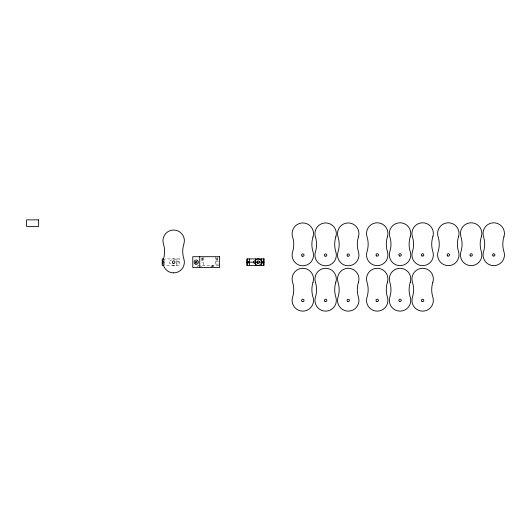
<?xml version="1.0" encoding="UTF-8"?>
<svg xmlns="http://www.w3.org/2000/svg" width="531" height="531" viewBox="0 0 531 531"><rect width="100%" height="100%" fill="white"/><g stroke="black" fill="none" stroke-linecap="round" stroke-linejoin="round"><path stroke-width="0.4" stroke-dasharray="2.65 1.99" d="M174.082 265.407L173.816 265.434M173.265 258.936L173.544 258.916M215.752 261.418L219.502 261.418M201.833 262.062L202.55 262.062M215.752 264.099L219.502 264.099M197.638 265.44L219.502 265.44M197.333 266.509L198.408 266.509M200.506 266.509L201.588 266.509M210.694 266.509L214.949 266.509M217.451 257.887L217.451 261.418M217.053 257.495L217.053 261.418M216.648 257.887L216.648 261.418M215.752 256.705L215.752 265.44M213.628 265.44L213.628 266.509M212.825 265.44L212.825 266.509M212.022 265.44L212.022 266.509M203.492 257.502L203.492 265.44M202.596 258.046L202.596 262.062M202.192 257.475L202.192 262.062M201.793 258.046L201.793 262.062M176.923 258.916L176.923 265.44M163.966 261.438A0.83 0.83 0 0 1 163.966 262.911M179.531 258.916L164.829 258.916L164.829 265.44L179.531 265.44L179.531 258.916M179 262.195L179 262.155A0.83 0.83 0 0 0 177.766 261.444A0.83 0.83 0 0 0 177.739 262.885A0.83 0.83 0 0 0 179 262.195M169.05 262.175A1.347 1.347 0 0 0 170.683 263.495A3.259 3.259 0 0 0 175.668 264.75A3.259 3.259 0 0 0 175.668 259.606A3.259 3.259 0 0 0 170.683 260.854A1.347 1.347 0 0 0 169.05 262.175"/><path stroke-width="0.8" d="M163.521 258.916L162.22 258.916L162.22 265.44L163.521 265.44M246.782 262.175L264.093 262.175M263.562 258.916L263.562 265.44M261.484 258.916L261.484 265.44M255.438 258.916L255.438 265.44M249.391 258.916L249.391 265.44M247.313 258.916L247.313 265.44M199.742 256.705L199.742 267.578M163.282 262.951A0.83 0.83 0 0 1 163.282 261.405M38.65 219.867L26.55 219.867L26.55 226.385L38.65 226.385L38.65 219.867M219.502 256.705L192.78 256.705L192.78 267.578L219.502 267.578L219.502 256.705M264.093 258.916L246.782 258.916L246.782 265.44L264.093 265.44L264.093 258.916M493.153 255.942A1.181 1.181 0 0 0 494.919 254.92A1.181 1.181 0 0 0 493.153 253.904A1.181 1.181 0 0 0 493.153 255.942M470.539 255.969A1.208 1.208 0 0 0 472.344 254.92A1.208 1.208 0 0 0 470.539 253.878A1.208 1.208 0 0 0 470.539 255.969M447.706 255.988A1.235 1.235 0 0 0 449.551 254.92A1.235 1.235 0 0 0 447.706 253.858A1.235 1.235 0 0 0 447.706 255.988M503.952 236.733A24.751 24.751 0 0 0 503.952 251.687A10.713 10.713 0 0 1 493.744 265.633A10.713 10.713 0 0 1 483.529 251.687A24.751 24.751 0 0 0 483.529 236.733A10.713 10.713 0 0 1 493.744 222.788A10.713 10.713 0 0 1 503.952 236.733M481.351 236.733A24.751 24.751 0 0 0 481.351 251.687A10.713 10.713 0 0 1 471.143 265.633A10.713 10.713 0 0 1 460.928 251.687A24.751 24.751 0 0 0 460.928 236.733A10.713 10.713 0 0 1 471.143 222.788A10.713 10.713 0 0 1 481.351 236.733M458.532 236.733A24.751 24.751 0 0 0 458.532 251.687A10.713 10.713 0 0 1 448.323 265.633A10.713 10.713 0 0 1 438.108 251.687A24.751 24.751 0 0 0 438.108 236.733A10.713 10.713 0 0 1 448.323 222.788A10.713 10.713 0 0 1 458.532 236.733M422.059 255.942A1.181 1.181 0 0 0 423.824 254.92A1.181 1.181 0 0 0 422.059 253.904A1.181 1.181 0 0 0 422.059 255.942M399.445 255.969A1.208 1.208 0 0 0 401.25 254.92A1.208 1.208 0 0 0 399.445 253.878A1.208 1.208 0 0 0 399.445 255.969M376.612 255.988A1.235 1.235 0 0 0 378.457 254.92A1.235 1.235 0 0 0 376.612 253.858A1.235 1.235 0 0 0 376.612 255.988M432.858 236.733A24.751 24.751 0 0 0 432.858 251.687A10.713 10.713 0 0 1 422.643 265.633A10.713 10.713 0 0 1 412.434 251.687A24.751 24.751 0 0 0 412.434 236.733A10.713 10.713 0 0 1 422.643 222.788A10.713 10.713 0 0 1 432.858 236.733M410.257 236.733A24.751 24.751 0 0 0 410.257 251.687A10.713 10.713 0 0 1 400.049 265.633A10.713 10.713 0 0 1 389.834 251.687A24.751 24.751 0 0 0 389.834 236.733A10.713 10.713 0 0 1 400.049 222.788A10.713 10.713 0 0 1 410.257 236.733M387.438 236.733A24.751 24.751 0 0 0 387.438 251.687A10.713 10.713 0 0 1 377.222 265.633A10.713 10.713 0 0 1 367.014 251.687A24.751 24.751 0 0 0 367.014 236.733A10.713 10.713 0 0 1 377.222 222.788A10.713 10.713 0 0 1 387.438 236.733M422.059 301.442A1.181 1.181 0 0 0 423.824 300.427A1.181 1.181 0 0 0 422.059 299.404A1.181 1.181 0 0 0 422.059 301.442M399.445 301.469A1.208 1.208 0 0 0 401.25 300.427A1.208 1.208 0 0 0 399.445 299.378A1.208 1.208 0 0 0 399.445 301.469M376.612 301.489A1.235 1.235 0 0 0 378.457 300.427A1.235 1.235 0 0 0 376.612 299.358A1.235 1.235 0 0 0 376.612 301.489M432.858 282.24A24.751 24.751 0 0 0 432.858 297.187A10.713 10.713 0 0 1 422.643 311.133A10.713 10.713 0 0 1 412.434 297.187A24.751 24.751 0 0 0 412.434 282.24A10.713 10.713 0 0 1 422.643 268.288A10.713 10.713 0 0 1 432.858 282.24M410.257 282.24A24.751 24.751 0 0 0 410.257 297.187A10.713 10.713 0 0 1 400.049 311.133A10.713 10.713 0 0 1 389.834 297.187A24.751 24.751 0 0 0 389.834 282.24A10.713 10.713 0 0 1 400.049 268.288A10.713 10.713 0 0 1 410.257 282.24M387.438 282.24A24.751 24.751 0 0 0 387.438 297.187A10.713 10.713 0 0 1 377.222 311.133A10.713 10.713 0 0 1 367.014 297.187A24.751 24.751 0 0 0 367.014 282.24A10.713 10.713 0 0 1 377.222 268.288A10.713 10.713 0 0 1 387.438 282.24M347.646 301.442A1.181 1.181 0 0 0 349.411 300.427A1.181 1.181 0 0 0 347.646 299.404A1.181 1.181 0 0 0 347.646 301.442M325.032 301.469A1.208 1.208 0 0 0 326.837 300.427A1.208 1.208 0 0 0 325.032 299.378A1.208 1.208 0 0 0 325.032 301.469M302.199 301.489A1.235 1.235 0 0 0 304.044 300.427A1.235 1.235 0 0 0 302.199 299.358A1.235 1.235 0 0 0 302.199 301.489M358.445 282.24A24.751 24.751 0 0 0 358.445 297.187A10.713 10.713 0 0 1 348.236 311.133A10.713 10.713 0 0 1 338.021 297.187A24.751 24.751 0 0 0 338.021 282.24A10.713 10.713 0 0 1 348.236 268.288A10.713 10.713 0 0 1 358.445 282.24M335.844 282.24A24.751 24.751 0 0 0 335.844 297.187A10.713 10.713 0 0 1 325.636 311.133A10.713 10.713 0 0 1 315.427 297.187A24.751 24.751 0 0 0 315.427 282.24A10.713 10.713 0 0 1 325.636 268.288A10.713 10.713 0 0 1 335.844 282.24M313.024 282.24A24.751 24.751 0 0 0 313.024 297.187A10.713 10.713 0 0 1 302.816 311.133A10.713 10.713 0 0 1 292.601 297.187A24.751 24.751 0 0 0 292.601 282.24A10.713 10.713 0 0 1 302.816 268.288A10.713 10.713 0 0 1 313.024 282.24M347.646 256.101A1.181 1.181 0 0 0 349.411 255.079A1.181 1.181 0 0 0 347.646 254.057A1.181 1.181 0 0 0 347.646 256.101M325.032 256.121A1.208 1.208 0 0 0 326.837 255.079A1.208 1.208 0 0 0 325.032 254.037A1.208 1.208 0 0 0 325.032 256.121M302.199 256.148A1.235 1.235 0 0 0 304.044 255.079A1.235 1.235 0 0 0 302.199 254.017A1.235 1.235 0 0 0 302.199 256.148M358.445 236.892A24.751 24.751 0 0 0 358.445 251.847A10.713 10.713 0 0 1 348.236 265.792A10.713 10.713 0 0 1 338.021 251.847A24.751 24.751 0 0 0 338.021 236.892A10.713 10.713 0 0 1 348.236 222.947A10.713 10.713 0 0 1 358.445 236.892M335.844 236.892A24.751 24.751 0 0 0 335.844 251.847A10.713 10.713 0 0 1 325.636 265.792A10.713 10.713 0 0 1 315.427 251.847A24.751 24.751 0 0 0 315.427 236.892A10.713 10.713 0 0 1 325.636 222.947A10.713 10.713 0 0 1 335.844 236.892M195.859 262.838A0.803 0.803 0 0 0 197.061 262.141A0.803 0.803 0 0 0 195.859 261.444A0.803 0.803 0 0 0 195.859 262.838M195.189 264A2.144 2.144 0 0 0 198.402 262.141A2.144 2.144 0 0 0 195.189 260.29A2.144 2.144 0 0 0 195.189 264M173.02 263.29A1.281 1.281 0 0 0 174.945 262.175A1.281 1.281 0 0 0 173.02 261.066A1.281 1.281 0 0 0 173.02 263.29M173.664 272.888A10.713 10.713 0 0 0 183.872 258.942A24.751 24.751 0 0 1 183.872 243.988A10.713 10.713 0 0 0 173.664 230.042A10.713 10.713 0 0 0 163.455 243.988A24.751 24.751 0 0 1 163.455 258.942A10.713 10.713 0 0 0 173.664 272.888M313.024 236.892A24.751 24.751 0 0 0 313.024 251.847A10.713 10.713 0 0 1 302.816 265.792A10.713 10.713 0 0 1 292.601 251.847A24.751 24.751 0 0 0 292.601 236.892A10.713 10.713 0 0 1 302.816 222.947A10.713 10.713 0 0 1 313.024 236.892M260.23 259.606A3.259 3.259 0 0 0 255.245 260.854A1.347 1.347 0 0 0 253.612 262.175A1.347 1.347 0 0 0 255.245 263.495A3.259 3.259 0 0 0 260.23 264.75A3.259 3.259 0 0 0 260.23 259.606M257.581 263.296A1.294 1.294 0 0 0 259.52 262.175A1.294 1.294 0 0 0 257.581 261.053A1.294 1.294 0 0 0 257.581 263.296M262.314 262.891A0.83 0.83 0 0 0 263.562 262.175A0.83 0.83 0 0 0 262.314 261.458A0.83 0.83 0 0 0 262.314 262.891M247.731 262.891A0.83 0.83 0 0 0 248.979 262.175A0.83 0.83 0 0 0 247.731 261.458A0.83 0.83 0 0 0 247.731 262.891"/></g></svg>
